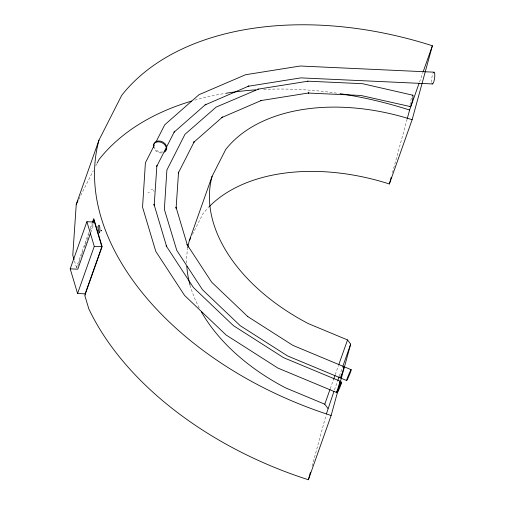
<?xml version="1.0" encoding="UTF-8"?>
<svg xmlns="http://www.w3.org/2000/svg" width="505" height="505" viewBox="0 0 505 505"><rect width="100%" height="100%" fill="white"/><g stroke="black" fill="none" stroke-linecap="round" stroke-linejoin="round"><path stroke-width="0.38" stroke-dasharray="2.52 1.89" d="M312.122 466.09L326.255 414.479M392.467 172.659L406.929 119.843M77.278 267.517L76.438 267.48L89.025 231.934M90.338 228.235L92.169 223.052M77.808 266.034L78.856 263.073M79.115 262.335L80.686 257.891M80.951 257.152L81.999 254.192M82.264 253.447L83.312 250.486M84.36 247.526L85.149 245.304M85.408 244.565L88.293 236.416M88.558 235.677L89.082 234.194M90.389 230.495L93.015 223.09M90.818 232.369L93.949 223.532M419.554 81.962L422.956 72.36M330.27 388.692L333.666 379.085M335.238 374.653L338.375 365.79M334.455 389.942L337.599 381.079M339.429 375.909L342.567 367.047M101.082 230.974L101.114 230.406M100.88 231.277L101.284 230.671L100.874 229.914M78.736 199.431L93.299 170.759M95.786 165.861L96.853 163.765M192.418 234.509L202.991 213.697A178.259 114.818 19.5 0 1 208.496 207.391M151.197 189.514L152.617 189.104M147.933 192.645L149.455 192.828M100.937 230.147L101.164 230.993M74.506 261.009L76.438 267.48M101.139 230.135L101.284 230.671M153.709 190.303L154.057 191.603M199.229 307.955A178.259 114.818 19.5 0 1 190.309 286M186.68 263.067A178.259 114.818 19.5 0 1 187.576 248.851M194.854 100.135A297.091 191.363 19.5 0 1 226.246 93.223M263.724 89.404A297.091 191.363 19.5 0 1 338.495 93.431M410.022 104.926A5.852 0.795 -77.1 0 1 410.413 102.288L410.729 100.792A5.978 0.808 -77.1 0 1 411.897 96.764M431.687 82.34A5.94 1.382 -82.1 0 1 433.126 73.042M162.951 151.999A6.83 5.208 26.9 0 1 153.911 146.734M161.442 152.971A6.83 5.208 26.9 0 1 154.12 149.025"/><path stroke-width="0.76" d="M209.032 206.835A178.259 114.818 19.5 0 1 389.368 183.978L412.124 119.71L432.375 45.766A297.091 191.363 19.5 0 0 121.743 95.3L99.005 140.062L76.249 204.329L72.783 255.259L74.071 259.57M156.922 165.242L154.189 205.358L153.981 204.247L166.65 246.604L166.107 245.758L193.421 287.528L233.474 325.693L283.539 357.654L340.193 381.237L336.62 392.524L277.939 368.101L226.095 334.998L184.609 295.475L155.774 251.37L142.549 207.157L145.408 162.787L154.278 145.326M178.555 172.066L176.093 208.294L176.018 207.164L187.45 245.398L187.02 244.496L211.677 282.2L247.835 316.648L247.387 316.338L292.818 345.344L351.234 369.723A5.978 0.385 -67.4 0 1 349.485 374.742L348.886 376.168A5.852 0.372 -67.4 0 1 346.701 380.549L341.273 378.283M258.465 89.088L216.178 107.085L184.963 134.317L166.89 170.008L164.365 209.373L176.807 250.448L202.518 289.763L240.216 325.687L287.541 355.924L340.591 377.999L340.818 376.957M336.892 391.16L336.62 392.524M92.434 222.307L93.747 218.608L102.117 246.604L84.808 295.475L88.823 308.89A297.091 191.363 19.5 0 0 308.385 479.75L310.461 472.162M326.464 413.721L333.931 391.419M389.368 183.978L391.23 177.186M407.137 119.085L409.618 110.033L419.03 83.439M308.385 479.75L331.141 415.482L350.672 344.145L347.535 339.934L308.517 323.699A178.259 114.818 19.5 0 1 212.106 176.289L225.748 149.429A178.259 114.818 19.5 0 1 412.124 119.71M341.102 375.941L341.475 374.678M85.156 293.841L77.574 293.493L70.201 268.837L86.892 221.714L94.467 222.061L101.84 246.711L85.156 293.841L85.484 294.958M93.273 222.351L94.063 220.13M90.559 233.108L77.783 269.19L70.201 268.837M77.574 293.493L94.265 246.364L86.892 221.714M187.702 248.081A178.259 114.818 19.5 0 1 189.35 240.55L212.106 176.289M423.215 71.622L432.375 45.766M327.915 408.412L324.778 404.202L330.005 389.431M333.666 379.085L334.979 375.392M338.64 365.052L347.535 339.934M337.858 380.341L339.164 376.648M342.826 366.308L350.672 344.145M343.678 367.981L344.24 366.744L340.591 377.999M339.777 382.197L340.193 381.237M348.381 375.43L348.98 374.003A5.852 0.372 -67.4 0 1 351.164 369.628M76.249 204.329L78.029 200.832M97.206 163.064L98.986 159.567A297.091 191.363 19.5 0 1 191.698 101.05M156.051 141.836L164.781 124.754L199.014 94.694L245.537 74.734L300.229 66.01L433.934 72.171M156.72 166.41L165.842 148.451M166.543 147.069L174.61 131.186L174.042 132.203L205.907 104.207L205.106 104.901L248.87 86.033L248.031 86.298L300.841 77.877L432.476 83.944M178.227 173.202L194.393 141.375L193.718 142.315L222.528 117.008L221.651 117.589L261.255 100.52L260.384 100.659L308.845 92.926L308.208 93.034L360.81 95.458L410.426 106.605A5.978 0.808 -77.1 0 0 412.288 101.177L412.604 99.674A5.852 0.795 -77.1 0 0 412.837 95.211L362.508 83.697L308.012 81.185L257.594 89.227M189.35 240.55L190.713 237.868M412.837 95.211L412.591 95.363A5.978 0.808 -77.1 0 0 412.269 95.893M307.381 81.292L308.012 81.185M94.265 246.364L101.84 246.711M324.778 404.202L285.754 387.96A178.259 114.818 19.5 0 1 201.426 311.964M331.141 415.482A297.091 191.363 19.5 0 1 99.005 140.062M337.176 392.757A5.864 0.372 -67.4 0 0 339.619 387.947A5.972 0.385 -67.4 0 0 341.765 381.894A5.864 0.372 -67.4 0 0 339.322 386.697M337.132 392.846A5.972 0.385 -67.4 0 1 339.278 386.792M190.095 285.249A178.259 114.818 19.5 0 1 186.825 266.28M226.246 93.223A297.091 191.363 19.5 0 1 255.776 89.858M340.017 93.659A297.091 191.363 19.5 0 1 409.618 110.033M346.581 380.549A5.978 0.385 -67.4 0 1 348.33 375.531M410.18 106.751A5.852 0.795 -77.1 0 1 410.022 106.504M433.542 72.417A5.94 1.382 -82.1 0 1 434.622 77.884A5.94 1.382 -82.1 0 1 432.135 83.786M153.703 145.282A6.83 5.208 26.9 0 1 162.787 141.993A6.83 5.208 26.9 0 1 164.819 151.273M153.476 147.593A6.83 5.208 26.9 0 1 161.549 142.467A6.83 5.208 26.9 0 1 164.384 152.131M97.989 227.042C100.261 243.631 100.697 218.349 97.989 227.042"/></g></svg>
